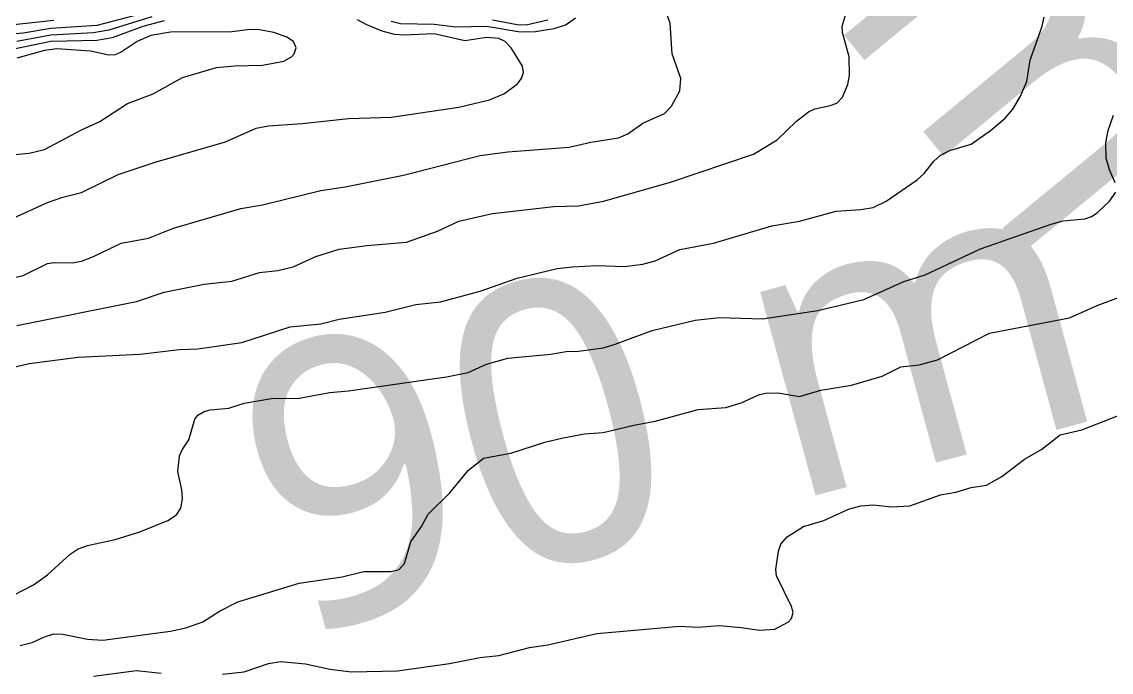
# Model space of a CAD drawing. Extents: x 474277 to 475042, y 254928 to 255625.
# Drawn here: x 474517.9 to 474545.12, y 255566.28 to 255582.53 of the extents above; entities that cross this region are included whole.
import ezdxf

# ---------------------------------------------------------------- set-up
doc = ezdxf.new("R2010")
doc.units = 0
doc.header["$MEASUREMENT"] = 0
doc.layers.add('BaseMapV2_DTM_export_MonNov09090547073261 — entities', color=1, linetype='CONTINUOUS')
doc.styles.get("Standard").update_dxf_attribs({"font": 'romans.shx'})

msp = doc.modelspace()

# ---------------------------------------------------------------- linework, layer by layer
at = {"layer": 'BaseMapV2_DTM_export_MonNov09090547073261 — entities', "color": 15, "linetype": 'Continuous', "true_color": 0xb7484b}
for points in [[(474520.921, 255582.735, 89), (474519.77, 255582.43, 89), (474518.62, 255582.355, 89), (474517.93, 255582.242, 89), (474517.24, 255582.183, 89)], [(474517.394, 255576.064, 88.75), (474517.93, 255576.185, 88.75), (474518.544, 255576.486, 88.75), (474518.697, 255576.513, 88.75), (474519.157, 255576.507, 88.75), (474519.387, 255576.549, 88.75), (474519.694, 255576.663, 88.75), (474520.384, 255576.997, 88.75), (474521.065, 255577.123, 88.75), (474521.687, 255577.371, 88.75), (474523.374, 255577.859, 88.75), (474523.911, 255577.953, 88.75), (474525.368, 255578.313, 88.75), (474525.981, 255578.406, 88.75), (474527.438, 255578.693, 88.75), (474529.355, 255579.186, 88.75), (474530.045, 255579.275, 88.75), (474531.579, 255579.395, 88.75), (474532.115, 255579.521, 88.75), (474532.805, 255579.624, 88.75), (474533.042, 255579.73, 88.75), (474533.419, 255579.991, 88.75), (474533.956, 255580.236, 88.75), (474534.137, 255580.42, 88.75), (474534.34, 255580.803, 88.75), (474534.367, 255581.11, 88.75), (474534.147, 255581.723, 88.75), (474534.099, 255582.49, 88.75), (474534.013, 255582.72, 88.75)], [(474517.624, 255573.882, 89.25), (474518.084, 255573.988, 89.25), (474519.31, 255574.147, 89.25), (474520.844, 255574.223, 89.25), (474521.841, 255574.341, 89.25), (474522.301, 255574.352, 89.25), (474523.395, 255574.516, 89.25), (474524.601, 255574.907, 89.25), (474525.368, 255574.981, 89.25), (474525.828, 255575.095, 89.25), (474526.978, 255575.273, 89.25), (474527.745, 255575.459, 89.25), (474528.358, 255575.526, 89.25), (474529.355, 255575.793, 89.25), (474530.275, 255576.124, 89.25), (474531.272, 255576.359, 89.25), (474531.655, 255576.408, 89.25), (474532.269, 255576.436, 89.25), (474532.959, 255576.412, 89.25), (474533.419, 255576.467, 89.25), (474533.726, 255576.558, 89.25), (474534.339, 255576.833, 89.25), (474535.182, 255576.992, 89.25), (474536.639, 255577.429, 89.25), (474537.329, 255577.547, 89.25), (474538.249, 255577.793, 89.25), (474538.863, 255577.835, 89.25), (474539.17, 255577.887, 89.25), (474539.496, 255578.043, 89.25), (474540.269, 255578.58, 89.25), (474540.443, 255578.733, 89.25), (474540.685, 255579.04, 89.25), (474540.856, 255579.197, 89.25), (474541.086, 255579.313, 89.25), (474541.623, 255579.472, 89.25), (474542.106, 255579.806, 89.25), (474542.467, 255580.12, 89.25), (474542.658, 255580.343, 89.25), (474542.844, 255580.65, 89.25), (474543.009, 255581.033, 89.25), (474543.095, 255581.57, 89.25), (474543.398, 255582.413, 89.25), (474543.444, 255582.643, 89.25)], [(474517.777, 255574.936, 89), (474520.767, 255575.537, 89), (474521.457, 255575.771, 89), (474522.454, 255575.969, 89), (474523.144, 255576.043, 89), (474523.834, 255576.264, 89), (474524.294, 255576.314, 89), (474524.678, 255576.4, 89), (474525.245, 255576.663, 89), (474525.828, 255576.847, 89), (474526.518, 255576.94, 89), (474527.515, 255577.02, 89), (474528.282, 255577.293, 89), (474528.818, 255577.545, 89), (474529.662, 255577.738, 89), (474531.195, 255577.909, 89), (474531.809, 255577.931, 89), (474532.436, 255578.043, 89), (474534.109, 255578.516, 89), (474536.179, 255579.215, 89), (474536.777, 255579.576, 89), (474537.253, 255580.044, 89), (474537.559, 255580.279, 89), (474537.713, 255580.348, 89), (474538.096, 255580.431, 89), (474538.268, 255580.497, 89), (474538.403, 255580.647, 89), (474538.54, 255580.957, 89), (474538.578, 255581.187, 89), (474538.575, 255581.647, 89), (474538.403, 255582.26, 89), (474538.397, 255582.413, 89), (474538.491, 255582.72, 89)], [(474521.151, 255582.651, 88.75), (474520.077, 255582.318, 88.75), (474519.694, 255582.246, 88.75), (474518.62, 255582.188, 88.75), (474517.777, 255582.036, 88.75)], [(474518.697, 255582.56, 89.25), (474517.47, 255582.425, 89.25)], [(474517.7, 255577.629, 88.5), (474518.544, 255578.013, 88.5), (474518.927, 255578.145, 88.5), (474519.387, 255578.258, 88.5), (474520.307, 255578.707, 88.5), (474521.227, 255579.023, 88.5), (474522.991, 255579.526, 88.5), (474523.758, 255579.871, 88.5), (474524.064, 255579.93, 88.5), (474524.908, 255579.983, 88.5), (474526.058, 255580.107, 88.5), (474527.131, 255580.145, 88.5), (474528.818, 255580.392, 88.5), (474529.585, 255580.574, 88.5), (474529.944, 255580.727, 88.5), (474530.275, 255580.971, 88.5), (474530.385, 255581.11, 88.5), (474530.437, 255581.263, 88.5), (474530.408, 255581.417, 88.5), (474530.125, 255581.877, 88.5), (474529.973, 255582.03, 88.5), (474529.815, 255582.107, 88.5), (474529.508, 255582.133, 88.5), (474528.972, 255582.047, 88.5), (474528.205, 255582.226, 88.5), (474527.438, 255582.191, 88.5), (474527.208, 255582.207, 88.5), (474526.901, 255582.293, 88.5), (474526.518, 255582.448, 88.5), (474526.288, 255582.572, 88.5)], [(474521.457, 255582.546, 88.5), (474520.921, 255582.405, 88.5), (474520.154, 255582.128, 88.5), (474519.77, 255582.061, 88.5), (474518.62, 255582.03, 88.5), (474517.7, 255581.841, 88.5)], [(474531.732, 255582.619, 88.75), (474531.502, 255582.45, 88.75), (474531.195, 255582.351, 88.75), (474530.735, 255582.273, 88.75), (474530.352, 255582.265, 88.75), (474529.508, 255582.405, 88.75), (474528.742, 255582.391, 88.75), (474528.205, 255582.462, 88.75), (474527.361, 255582.472, 88.75), (474527.131, 255582.536, 88.75)], [(474531.042, 255582.567, 89), (474530.505, 255582.444, 89), (474530.275, 255582.45, 89), (474529.662, 255582.563, 89)], [(474517.547, 255579.193, 88.25), (474518.084, 255579.24, 88.25), (474518.467, 255579.332, 88.25), (474519.387, 255579.829, 88.25), (474519.847, 255580.032, 88.25), (474520.537, 255580.486, 88.25), (474521.178, 255580.727, 88.25), (474521.917, 255581.134, 88.25), (474522.761, 255581.38, 88.25), (474523.221, 255581.426, 88.25), (474523.911, 255581.445, 88.25), (474524.448, 255581.546, 88.25), (474524.636, 255581.647, 88.25), (474524.702, 255581.723, 88.25), (474524.754, 255581.877, 88.25), (474524.684, 255582.03, 88.25), (474524.524, 255582.139, 88.25), (474524.197, 255582.26, 88.25), (474523.834, 255582.328, 88.25), (474523.604, 255582.335, 88.25), (474523.144, 255582.277, 88.25), (474521.611, 255582.27, 88.25), (474521.124, 255582.183, 88.25), (474520.778, 255582.03, 88.25), (474520.384, 255581.763, 88.25), (474520.231, 255581.697, 88.25), (474520.077, 255581.696, 88.25), (474519.617, 255581.789, 88.25), (474518.774, 255581.848, 88.25), (474518.467, 255581.805, 88.25), (474517.777, 255581.617, 88.25)], [(474545.219, 255578.503, 89.5), (474545.074, 255578.831, 89.5), (474544.994, 255579.116, 89.5), (474544.983, 255579.5, 89.5), (474545.043, 255579.806, 89.5), (474545.18, 255580.19, 89.5)], [(474517.452, 255568.075, 89.5), (474518.19, 255568.458, 89.5), (474518.544, 255568.709, 89.5), (474519.111, 255569.225, 89.5), (474519.31, 255569.361, 89.5), (474519.54, 255569.444, 89.5), (474520.231, 255569.589, 89.5), (474520.844, 255569.781, 89.5), (474521.55, 255570.069, 89.5), (474521.764, 255570.205, 89.5), (474521.876, 255570.375, 89.5), (474521.918, 255570.605, 89.5), (474521.9, 255570.835, 89.5), (474521.8, 255571.295, 89.5), (474521.837, 255571.679, 89.5), (474521.903, 255571.832, 89.5), (474522.071, 255572.082, 89.5), (474522.221, 255572.599, 89.5), (474522.301, 255572.698, 89.5), (474522.454, 255572.786, 89.5), (474522.607, 255572.831, 89.5), (474523.068, 255572.872, 89.5), (474523.451, 255572.998, 89.5), (474524.141, 255573.111, 89.5), (474524.831, 255573.127, 89.5), (474525.598, 255573.267, 89.5), (474526.058, 255573.305, 89.5), (474528.512, 255573.657, 89.5), (474529.048, 255573.766, 89.5), (474529.508, 255573.97, 89.5), (474530.045, 255574.125, 89.5), (474531.119, 255574.221, 89.5), (474531.502, 255574.293, 89.5), (474531.809, 255574.294, 89.5), (474532.422, 255574.384, 89.5), (474532.729, 255574.468, 89.5), (474533.649, 255574.816, 89.5), (474534.722, 255575.073, 89.5), (474535.336, 255575.139, 89.5), (474536.409, 255575.105, 89.5), (474537.789, 255575.316, 89.5), (474538.94, 255575.589, 89.5), (474539.936, 255576.035, 89.5), (474540.473, 255576.203, 89.5), (474541.853, 255576.853, 89.5), (474543.617, 255577.473, 89.5), (474543.923, 255577.551, 89.5), (474544.46, 255577.605, 89.5), (474544.63, 255577.66, 89.5), (474544.767, 255577.752, 89.5), (474545.074, 255578.043, 89.5), (474545.233, 255578.273, 89.5)], [(474517.854, 255566.947, 89.75), (474518.16, 255567.022, 89.75), (474518.467, 255567.164, 89.75), (474518.697, 255567.233, 89.75), (474518.927, 255567.227, 89.75), (474519.54, 255567.101, 89.75), (474519.924, 255567.079, 89.75), (474521.611, 255567.3, 89.75), (474521.997, 255567.385, 89.75), (474522.418, 255567.538, 89.75), (474522.838, 255567.801, 89.75), (474523.298, 255568.031, 89.75), (474524.831, 255568.503, 89.75), (474525.905, 255568.656, 89.75), (474526.441, 255568.791, 89.75), (474527.131, 255568.79, 89.75), (474527.33, 255568.842, 89.75), (474527.463, 255568.995, 89.75), (474527.623, 255569.532, 89.75), (474527.887, 255569.915, 89.75), (474528.054, 255570.222, 89.75), (474528.596, 255570.759, 89.75), (474529.048, 255571.32, 89.75), (474529.432, 255571.62, 89.75), (474530.122, 255571.746, 89.75), (474530.965, 255572.021, 89.75), (474531.425, 255572.13, 89.75), (474531.962, 255572.234, 89.75), (474532.422, 255572.262, 89.75), (474533.189, 255572.451, 89.75), (474533.726, 255572.549, 89.75), (474534.799, 255572.839, 89.75), (474535.489, 255572.889, 89.75), (474535.872, 255573.004, 89.75), (474536.333, 255573.212, 89.75), (474536.486, 255573.252, 89.75), (474536.793, 255573.254, 89.75), (474537.329, 255573.164, 89.75), (474537.866, 255573.319, 89.75), (474538.633, 255573.449, 89.75), (474539.4, 255573.674, 89.75), (474539.86, 255573.908, 89.75), (474540.32, 255573.955, 89.75), (474540.78, 255574.077, 89.75), (474542.083, 255574.751, 89.75), (474544.077, 255575.133, 89.75), (474544.767, 255575.439, 89.75), (474545.304, 255575.635, 89.75)], [(474522.914, 255566.225, 90), (474523.451, 255566.287, 90), (474524.064, 255566.498, 90), (474524.371, 255566.546, 90), (474524.984, 255566.488, 90), (474525.598, 255566.353, 90), (474526.135, 255566.283, 90), (474527.285, 255566.314, 90), (474528.588, 255566.498, 90), (474529.355, 255566.644, 90), (474529.815, 255566.693, 90), (474530.582, 255566.895, 90), (474531.042, 255566.961, 90), (474532.269, 255567.245, 90), (474534.339, 255567.423, 90), (474534.799, 255567.405, 90), (474535.336, 255567.44, 90), (474535.872, 255567.397, 90), (474536.333, 255567.324, 90), (474536.716, 255567.355, 90), (474537.056, 255567.538, 90), (474537.131, 255567.615, 90), (474537.176, 255567.768, 90), (474537.128, 255567.922, 90), (474536.76, 255568.688, 90), (474536.742, 255568.842, 90), (474536.805, 255569.302, 90), (474536.869, 255569.473, 90), (474537.023, 255569.66, 90), (474537.434, 255569.915, 90), (474537.943, 255570.064, 90), (474538.556, 255570.346, 90), (474538.863, 255570.437, 90), (474539.17, 255570.459, 90), (474539.63, 255570.404, 90), (474540.09, 255570.432, 90), (474540.856, 255570.707, 90), (474541.24, 255570.772, 90), (474541.623, 255570.892, 90), (474542.007, 255570.947, 90), (474542.39, 255571.17, 90), (474542.956, 255571.602, 90), (474543.387, 255571.848, 90), (474543.847, 255572.205, 90), (474544.384, 255572.335, 90), (474545.304, 255572.686, 90)], [(474519.694, 255566.178, 90), (474520.767, 255566.321, 90), (474521.381, 255566.25, 90)]]:
    msp.add_polyline3d(points, dxfattribs=at)

# ---------------------------------------------------------------- texts
at = {"layer": 'BaseMapV2_DTM_export_MonNov09090547073261 — entities', "color": 250, "true_color": 0x323232, "char_height": 0.2, "width": 17.61571, "attachment_point": 7}
for s, insert, rotation in [('\\fOpen Sans|i0|b0;\\H7.02279;93\\~m', (474529.71, 255592.644), 309.4625), ('\\fOpen Sans|i0|b0;\\H7.02279;90\\~m', (474524.615, 255567.02), 15.2206)]:
    msp.add_mtext(s, dxfattribs=dict(at, insert=insert, rotation=rotation))

doc.saveas('drawing.dxf')
